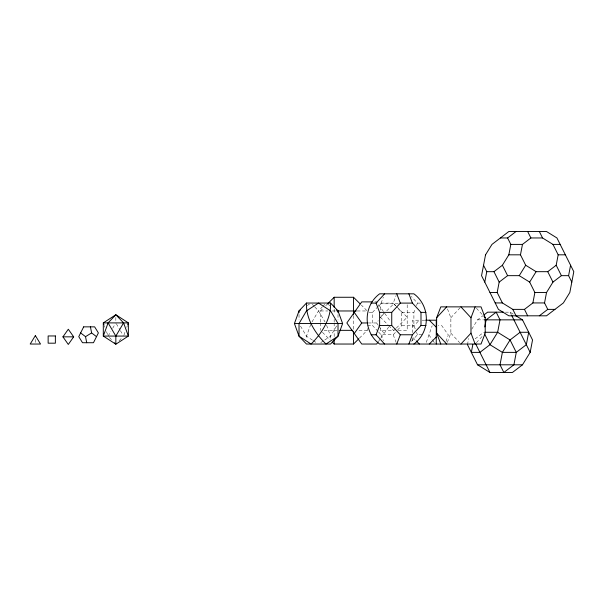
<?xml version="1.0" encoding="UTF-8"?>
<svg xmlns="http://www.w3.org/2000/svg" width="604" height="604" viewBox="0 0 604 604"><rect width="100%" height="100%" fill="white"/><g stroke="black" fill="none" stroke-linecap="round" stroke-linejoin="round"><path stroke-width="0.45" stroke-dasharray="3.02 2.27" d="M467.488 344.695L468.674 338.482M426.288 342.377L432.154 325.775M445.956 341.547L448.304 334.91L441.841 325.775L438.323 325.775M123.903 335.197L125.179 331.679M126.772 327.293L127.414 325.533M310.766 324.386L306.47 336.209L306.47 338.821M377.417 307.074L381.094 303.095L383.351 297.198M395.658 305.745L393.212 303.095L396.118 295.507M415.19 328.863L413.899 325.488L413.899 312.374L415.19 308.999M416.481 305.632L417.447 303.095L411.332 296.473M447.337 342.37L450.863 333.151L450.863 317.757L447.013 307.7M108.093 336.073L110.826 331.422M112.654 328.319L115.387 323.676M312.004 321.962L318.519 310.879L322.242 306.96M336.617 325.918L330.569 336.209L324.544 340.127M471.784 329.165L477.538 319.848L483.283 315.462M368.259 322.966L376.639 322.966L378.24 320.709M380.369 317.696L384.091 312.427M378.768 341.034L380.369 338.776M380.897 338.021L388.885 326.726M378.029 331.453L372.525 325.488L372.525 312.374L376.805 307.738M378.648 332.117L381.094 334.767L393.212 334.767L396.881 330.788M397.492 330.131L401.781 325.488L401.781 312.374L396.269 306.409M411.332 341.388L417.447 334.767L422.468 334.767M450.863 317.757L460.92 306.87M476.405 342.679L483.321 335.197M119.063 340.822L122.295 337.432M322.861 306.311L324.726 304.356M320.467 322.038L320.467 310.969L323.08 308.357M325.684 305.752L326.99 304.446M359.41 338.172L367.24 330.343L367.24 328.501M384.197 313.385L380.369 317.213L388.032 324.884M386.756 310.826L393.778 303.804L395.696 305.722M380.369 327.949L380.369 330.63L393.778 330.63L395.696 328.712M396.337 328.07L407.194 317.213L396.337 306.356M412.411 327.179L419.395 320.196L412.411 320.196L412.411 332.57M475.137 338.852L483.751 332.276M307.308 305.496L309.565 304.023M320.777 342.574L323.789 340.618M374.782 301.887L376.639 301.887L390.478 321.456M381.094 303.095L393.212 303.095M417.447 303.095L422.468 303.095M398.247 303.804L380.369 303.804L380.369 310.063M320.467 310.969L327.776 310.969M332.343 310.969L336.013 310.969M357.198 310.969L367.24 310.969L361.373 305.096M505.435 312.17L510.063 312.17L513.951 314.571M369.18 312.374L372.525 312.374M401.781 312.374L413.899 312.374M477.538 319.848L483.547 319.848M422.09 320.196L424.778 320.196M367.504 325.488L372.525 325.488M401.781 325.488L413.899 325.488M324.122 330.343L336.934 330.343M359.025 330.343L367.24 330.343M398.247 330.63L407.194 330.63L407.194 303.804M327.474 304.023L330.486 305.986M312.494 340.127L306.47 336.209L300.422 325.918M313.25 340.618L316.262 342.574M413.045 337.689L414.948 339.599M388.674 325.518L393.778 330.63M322.423 332.298L330.252 340.127M312.313 304.356L314.178 306.311M314.797 306.96L318.519 310.879L325.035 321.962M109.384 337.432L112.616 340.822M476.405 308.229L483.321 315.711M450.863 333.151L459.667 342.679M428.923 334.91L432.154 339.478M432.691 340.233L434.306 342.521M376.639 322.966L378.24 325.224M378.768 325.979L384.091 333.506M116.293 323.676L119.939 329.875M120.392 330.645L123.125 335.296M510.063 312.17L511.218 314.473M416.481 332.238L417.447 334.767M393.212 334.767L396.118 342.355M381.094 334.767L383.351 340.671M326.583 325.231L330.569 336.209L330.569 339.69M104.266 325.533L104.907 327.293M106.5 331.679L107.776 335.197M412.411 337.93L412.411 343.17M353.544 315.582L353.544 330.343M338.013 314.495L338.013 319.924M334.171 309.142L334.171 313.733M334.171 319.274L334.171 322.038M334.171 322.959L334.171 337.651M320.467 322.959L320.467 330.343M299.025 314.495L299.025 319.924M115.84 317.47L115.84 321.992M35.364 339.357L35.364 343.102"/><path stroke-width="0.91" d="M472.856 344.386L471.331 352.374L479.916 352.374L489.965 344.695L497.643 332.276L500.014 319.848L496.178 312.17L486.122 319.848L484.77 326.945M484.77 282.098L486.764 271.679L483.54 265.239M554.955 309.376L547.753 309.376L544.536 302.936L532.887 302.936L524.461 309.376L512.811 309.376L502.392 302.936L497.183 292.517L499.168 282.098L493.959 271.679L486.764 271.679M493.959 271.679L502.392 265.239L508.832 254.82L510.818 244.401L507.602 237.961L500.399 237.961M556.186 265.239L547.753 271.679L536.103 271.679L525.684 265.239L520.474 254.82L522.468 244.401L530.893 237.961L542.543 237.961L552.962 244.401L558.171 254.82L556.186 265.239L561.395 275.658L568.591 275.658L571.807 282.098M532.887 302.936L534.872 292.517L529.663 282.098L519.251 275.658L507.602 275.658L499.168 282.098M467.488 344.695L477.538 364.801L489.965 372.479L512.441 372.479L522.49 364.801L530.169 352.374L532.539 339.954L522.49 319.848L515.499 315.53M544.536 302.936L546.522 292.517L552.962 282.098L561.395 275.658M568.591 275.658L570.584 265.239M108.093 322.898L103.307 336.073L115.84 344.212L128.365 336.073L128.365 322.898L115.84 314.752L103.307 322.898L103.307 336.073L128.365 336.073L123.586 322.898L115.84 314.752L108.093 322.898L115.84 336.073L115.84 344.212L114.549 342.861M127.731 324.658L128.365 322.898L103.307 322.898L103.948 324.658M294.427 323.548L299.025 310.879L306.47 303.049L330.569 303.049L338.013 310.879L342.611 323.548L338.013 336.209L330.569 344.038L306.47 344.038L299.025 336.209L294.427 323.548L342.611 323.548M413.899 344.038C430.501 331.807 430.501 306.062 413.899 293.823L379.622 293.823C363.019 306.062 363.019 331.807 379.622 344.038L481.041 344.038L485.208 333.151L485.208 317.757L481.041 306.87L440.799 306.87L436.639 317.757L436.639 333.151L440.799 344.038M384.642 344.038L376.073 334.767L379.622 325.488L379.622 312.374L376.073 303.095L384.642 293.823M396.76 344.038L400.309 334.767L391.739 325.488L391.739 312.374L400.309 303.095L412.426 303.095L420.996 312.374L420.996 325.488L412.426 334.767L408.878 344.038M475.144 344.038L470.984 333.151L470.984 317.757L475.144 306.87M115.84 336.073L123.586 322.898M519.251 275.658L525.684 265.239M529.663 282.098L536.103 271.679M62.937 336.843L68.305 329.248L73.673 336.843L68.305 344.439L62.937 336.843L73.673 336.843M354.284 333.506L361.736 322.966L367.33 322.966M378.24 341.781L376.639 344.038L361.736 344.038L346.839 322.966L361.736 301.887L371.981 301.887M436.639 317.757L446.696 306.87M460.92 344.038L470.984 333.151M327.647 303.789L334.171 297.266L353.544 297.266L360.067 303.789M332.208 342.083L334.171 344.038L353.544 344.038L358.761 338.821M429.27 344.038L436.254 337.055M507.602 237.961L516.027 231.521M484 314.911L487.594 312.17L503.585 312.17M539.327 315.809L547.753 309.376M300.535 309.897L299.025 310.879L299.025 312.683M80.634 332.917L85.541 336.662L91.604 332.917L96.512 336.662M510.818 244.401L522.468 244.401M552.962 244.401L560.165 244.401M508.832 254.82L520.474 254.82M558.171 254.82L565.374 254.82M489.98 292.517L497.183 292.517M534.872 292.517L546.522 292.517M495.189 302.936L502.392 302.936M371.052 303.095L376.073 303.095M336.934 310.969L356.284 310.969M379.622 312.374L391.739 312.374M420.996 312.374L426.016 312.374M484.408 319.848L522.49 319.848M425.677 320.196L436.254 320.196L436.254 344.038M379.622 325.488L391.739 325.488M420.996 325.488L426.016 325.488M339.705 330.343L352.623 330.343M484.68 332.276L497.643 332.276L510.063 339.954L516.277 352.374L513.906 364.801L503.857 372.479L500.014 364.801L502.385 352.374L510.063 339.954L520.12 332.276L528.704 332.276L526.326 344.695L516.277 352.374L502.385 352.374L489.965 344.695L484.582 333.929M371.052 334.767L376.073 334.767M400.309 334.767L412.426 334.767M477.538 364.801L522.49 364.801M336.511 309.897L338.013 310.879L338.013 312.683M429.27 320.196L436.254 327.179M416.216 340.867L419.395 344.038M483.947 316.39L485.208 317.757M460.92 306.87L470.984 317.757M436.639 333.151L446.696 344.038M354.284 312.427L361.736 322.966M539.327 231.521L542.543 237.961M527.677 231.521L530.893 237.961M547.753 271.679L552.962 282.098M502.392 265.239L507.602 275.658M524.461 309.376L527.677 315.809M512.811 309.376L516.027 315.809M511.603 315.243L530.169 352.374M475.771 344.091L489.965 372.479M408.878 293.823L412.426 303.095M396.76 293.823L400.309 303.095M90.449 326.855L91.604 332.917M85.541 336.662L86.697 342.725M353.544 297.266L353.544 314.661M353.544 331.256L353.544 344.038M334.171 297.266L334.171 307.315M334.171 339.478L334.171 344.038M330.569 303.049C331.234 318.67 321.841 333.385 311.075 344.038L299.025 336.209L299.025 323.548L306.47 310.879L318.519 303.049L330.569 310.879L338.013 323.548L338.013 336.209L325.964 344.038C315.197 333.385 305.805 318.67 306.47 303.049M485.533 254.82L481.554 275.658L498.413 309.376L508.832 315.809L546.522 315.809L563.381 302.936L569.821 292.517L573.8 271.679L556.941 237.961L546.522 231.521L508.832 231.521L491.973 244.401L485.533 254.82M83.669 326.855L78.762 336.662L82.514 342.725L93.477 342.725L98.384 332.917L94.639 326.855L83.669 326.855M35.364 335.613L30.2 344.038L40.528 344.038L35.364 335.613M55.372 335.96L48.139 335.96L48.139 343.185L55.372 343.185L55.372 335.96"/></g></svg>
